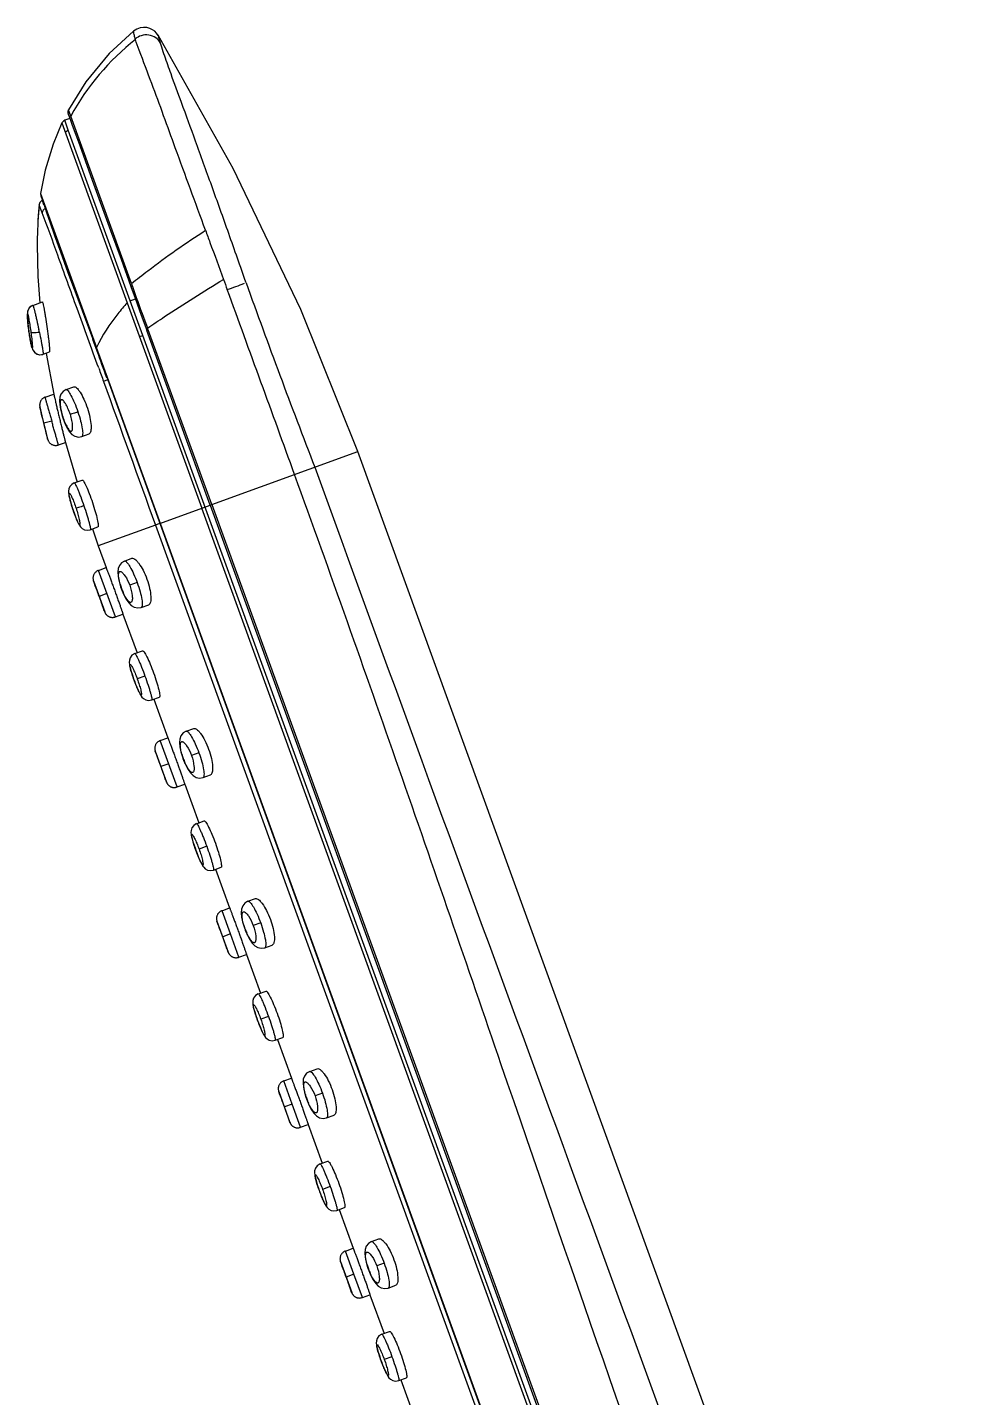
# Model space of a CAD drawing. Extents: x 0 to 1354, y -165 to 827.
# Drawn here: x 548.4 to 604.8, y 291.5 to 374.8 of the extents above; entities that cross this region are included whole.
import ezdxf

# ---------------------------------------------------------------- set-up
doc = ezdxf.new("R2010")
doc.units = 0
doc.header["$LTSCALE"] = 10
doc.header["$MEASUREMENT"] = 0
doc.layers.add('DEF_LAYER_ASSEM_MEMBER', color=7, linetype='CONTINUOUS')

msp = doc.modelspace()

# ---------------------------------------------------------------- linework, layer by layer
at = {"layer": 'DEF_LAYER_ASSEM_MEMBER', "color": 7, "linetype": 'Continuous'}
for p, q in [((554.996, 374.055), (555.003, 374.034)), ((556.381, 374.281), (556.379, 374.284)), ((560.946, 366.191), (556.379, 374.284)), ((551.019, 369.231), (550.704, 369.117)), ((550.918, 368.526), (550.704, 369.117)), ((550.976, 369.342), (551.073, 369.071)), ((554.687, 358.145), (550.918, 368.526)), ((549.152, 363.979), (549.134, 363.794)), ((549.152, 363.975), (549.151, 363.973)), ((549.344, 363.493), (549.153, 363.985)), ((549.24, 364.676), (552.637, 355.317)), ((549.253, 364.534), (549.436, 364.013)), ((549.445, 363.986), (549.351, 364.245)), ((549.436, 364.013), (549.495, 363.83)), ((549.495, 363.83), (549.618, 363.454)), ((549.046, 362.236), (549.039, 361.971)), ((549.055, 362.489), (549.045, 362.201)), ((549.035, 361.76), (549.033, 361.549)), ((549.033, 361.55), (549.07, 359.623)), ((549.04, 361.987), (549.035, 361.744)), ((554.127, 360.678), (554.732, 359.014)), ((549.07, 359.623), (549.193, 358.024)), ((554.732, 359.014), (554.989, 358.306)), ((548.773, 357.872), (549.348, 358.081)), ((554.989, 358.306), (555.358, 357.275)), ((548.775, 357.873), (548.775, 357.873)), ((555.358, 357.275), (555.689, 356.356)), ((548.473, 356.778), (548.492, 356.598)), ((548.489, 356.624), (548.511, 356.443)), ((548.508, 356.461), (548.529, 356.302)), ((552.029, 356.846), (552.668, 355.123)), ((548.534, 356.262), (548.537, 356.243)), ((552.678, 355.081), (552.415, 355.804)), ((559.548, 345.731), (555.688, 356.355)), ((549.395, 354.906), (549.771, 355.043)), ((549.579, 354.941), (550.04, 352.481)), ((552.668, 355.123), (553.316, 353.341)), ((582.448, 273.191), (553.3, 353.492)), ((553.316, 353.341), (582.413, 273.179)), ((549.511, 352.289), (550.038, 352.48)), ((550.787, 352.752), (551.268, 352.927)), ((549.194, 351.711), (549.318, 351.165)), ((549.194, 351.711), (549.194, 351.708)), ((549.195, 351.705), (549.194, 351.711)), ((549.194, 351.708), (549.2, 351.685)), ((549.198, 351.69), (549.195, 351.705)), ((549.213, 351.628), (549.198, 351.69)), ((549.2, 351.685), (549.211, 351.633)), ((549.233, 351.542), (549.213, 351.628)), ((549.248, 351.475), (549.233, 351.542)), ((549.277, 351.353), (549.248, 351.475)), ((549.302, 351.245), (549.277, 351.353)), ((549.336, 351.101), (549.302, 351.245)), ((549.367, 350.972), (549.336, 351.101)), ((549.406, 350.811), (549.367, 350.972)), ((549.427, 350.722), (549.406, 350.811)), ((551.742, 349.907), (551.741, 349.907)), ((551.742, 349.907), (552.184, 350.068)), ((550.324, 349.392), (550.75, 349.547)), ((550.748, 349.546), (551.453, 347.131)), ((589.138, 292.178), (568.518, 348.987)), ((551.285, 347.082), (551.771, 347.258)), ((551.285, 347.081), (551.285, 347.082)), ((584.966, 274.105), (559.034, 345.545)), ((559.547, 345.731), (585.478, 274.293)), ((559.548, 345.731), (559.642, 345.765)), ((552.256, 344.242), (552.255, 344.242)), ((552.256, 344.242), (552.716, 344.409)), ((552.393, 344.289), (552.742, 343.26)), ((556.476, 344.616), (556.221, 344.523)), ((552.742, 343.26), (553.223, 341.934)), ((554.335, 342.338), (554.79, 342.503)), ((552.759, 341.765), (553.224, 341.934)), ((552.454, 341.123), (553.137, 339.242)), ((554.104, 340.778), (554.141, 340.671)), ((554.141, 340.671), (554.177, 340.575)), ((553.782, 338.945), (554.247, 339.114)), ((554.247, 339.114), (555.1, 336.764)), ((555.359, 339.518), (555.813, 339.683)), ((554.793, 336.61), (554.793, 336.61)), ((554.967, 336.716), (554.967, 336.716)), ((554.968, 336.716), (555.436, 336.886)), ((554.921, 335.103), (554.937, 335.058)), ((555.991, 333.896), (556.459, 334.066)), ((555.991, 333.896), (555.991, 333.896)), ((556.124, 333.944), (556.977, 331.594)), ((556.512, 331.426), (556.977, 331.594)), ((558.089, 331.998), (558.543, 332.163)), ((556.207, 330.783), (556.89, 328.902)), ((557.856, 330.441), (557.894, 330.331)), ((557.894, 330.331), (557.93, 330.235)), ((559.112, 329.178), (559.567, 329.343)), ((557.535, 328.606), (558, 328.774)), ((558, 328.774), (558.853, 326.424)), ((558.721, 326.376), (559.189, 326.546)), ((558.546, 326.27), (558.546, 326.27)), ((558.721, 326.376), (558.721, 326.376)), ((558.674, 324.763), (558.69, 324.718)), ((558.69, 324.718), (558.77, 324.509)), ((558.69, 324.718), (558.691, 324.717)), ((558.769, 324.51), (558.845, 324.321)), ((558.845, 324.322), (558.915, 324.158)), ((558.915, 324.158), (558.978, 324.022)), ((558.978, 324.022), (559.035, 323.911)), ((559.034, 323.912), (559.09, 323.817)), ((559.089, 323.818), (559.154, 323.729)), ((559.153, 323.73), (559.247, 323.638)), ((559.247, 323.638), (559.385, 323.56)), ((559.383, 323.56), (559.558, 323.525)), ((559.556, 323.525), (559.744, 323.555)), ((559.744, 323.556), (560.212, 323.726)), ((559.744, 323.556), (559.744, 323.556)), ((559.877, 323.604), (560.73, 321.254)), ((561.842, 321.658), (562.296, 321.823)), ((560.265, 321.086), (560.73, 321.254)), ((559.96, 320.444), (560.643, 318.563)), ((561.609, 320.101), (561.647, 319.992)), ((561.647, 319.992), (561.683, 319.896)), ((562.865, 318.838), (563.32, 319.003)), ((561.289, 318.266), (561.754, 318.434)), ((561.753, 318.434), (562.606, 316.084)), ((562.3, 315.93), (562.299, 315.93)), ((562.474, 316.036), (562.942, 316.206)), ((562.474, 316.036), (562.474, 316.036)), ((562.427, 314.424), (562.444, 314.378)), ((562.444, 314.378), (562.523, 314.169)), ((562.444, 314.378), (562.444, 314.377)), ((562.522, 314.17), (562.598, 313.981)), ((562.598, 313.982), (562.668, 313.818)), ((562.668, 313.819), (562.731, 313.682)), ((562.731, 313.683), (562.788, 313.571)), ((562.788, 313.572), (562.843, 313.477)), ((562.843, 313.478), (562.907, 313.389)), ((562.906, 313.39), (563, 313.298)), ((563, 313.298), (563.138, 313.22)), ((563.137, 313.22), (563.311, 313.185)), ((563.309, 313.185), (563.498, 313.216)), ((563.497, 313.216), (563.497, 313.216)), ((563.498, 313.216), (563.966, 313.386)), ((563.63, 313.264), (564.483, 310.914)), ((565.595, 311.318), (566.049, 311.483)), ((564.018, 310.746), (564.483, 310.914)), ((563.713, 310.104), (564.396, 308.223)), ((565.362, 309.761), (565.401, 309.652)), ((565.401, 309.652), (565.436, 309.556)), ((565.042, 307.926), (565.507, 308.095)), ((565.507, 308.094), (566.36, 305.744)), ((566.619, 308.498), (567.073, 308.663)), ((566.053, 305.59), (566.052, 305.59)), ((566.227, 305.696), (566.695, 305.866)), ((566.227, 305.696), (566.227, 305.696)), ((566.18, 304.084), (566.197, 304.039)), ((566.197, 304.039), (566.276, 303.829)), ((566.197, 304.038), (566.197, 304.038)), ((566.276, 303.83), (566.352, 303.641)), ((566.351, 303.642), (566.421, 303.478)), ((566.421, 303.479), (566.484, 303.342)), ((566.484, 303.343), (566.541, 303.231)), ((566.541, 303.232), (566.596, 303.137)), ((566.596, 303.138), (566.66, 303.049)), ((566.659, 303.05), (566.754, 302.958)), ((566.753, 302.958), (566.891, 302.88)), ((566.89, 302.88), (567.064, 302.845)), ((567.063, 302.845), (567.251, 302.876)), ((567.251, 302.876), (567.719, 303.046)), ((567.251, 302.876), (567.251, 302.876)), ((567.383, 302.924), (568.236, 300.574)), ((569.348, 300.978), (569.803, 301.143)), ((567.467, 299.764), (568.149, 297.883)), ((567.771, 300.406), (568.236, 300.575)), ((569.116, 299.421), (569.154, 299.312)), ((569.154, 299.312), (569.19, 299.216)), ((570.372, 298.158), (570.826, 298.323)), ((568.795, 297.586), (569.26, 297.755)), ((569.26, 297.755), (570.113, 295.405)), ((569.98, 295.357), (570.448, 295.526)), ((569.98, 295.356), (569.98, 295.356)), ((569.933, 293.744), (569.95, 293.699)), ((569.95, 293.699), (570.029, 293.489)), ((569.95, 293.699), (569.95, 293.698)), ((570.029, 293.49), (570.105, 293.301)), ((570.104, 293.302), (570.175, 293.138)), ((570.174, 293.139), (570.238, 293.002)), ((570.237, 293.003), (570.294, 292.891)), ((570.294, 292.892), (570.349, 292.797)), ((570.349, 292.798), (570.413, 292.71)), ((570.413, 292.71), (570.507, 292.618)), ((570.506, 292.619), (570.644, 292.54)), ((570.643, 292.54), (570.817, 292.505)), ((570.816, 292.505), (571.004, 292.536)), ((571.004, 292.537), (571.472, 292.706)), ((571.004, 292.536), (571.004, 292.536)), ((571.136, 292.585), (571.989, 290.235))]:
    msp.add_line(p, q, dxfattribs=at)
at = {"layer": 'DEF_LAYER_ASSEM_MEMBER', "color": 9, "linetype": 'Continuous'}
for p, q in [((550.934, 369.757), (550.934, 369.758)), ((551.07, 369.374), (550.934, 369.757)), ((550.535, 368.961), (554.501, 358.028)), ((554.764, 359.194), (551.07, 369.374)), ((554.503, 358.028), (559.034, 345.545)), ((554.687, 358.145), (555.005, 358.261)), ((555.448, 356.047), (554.687, 358.145)), ((555.688, 356.355), (555.782, 356.389)), ((555.757, 356.461), (555.749, 356.485)), ((555.783, 356.39), (555.757, 356.461)), ((559.642, 345.765), (555.782, 356.389)), ((548.529, 356.302), (548.529, 356.302)), ((555.249, 355.975), (555.448, 356.047)), ((585.165, 274.178), (555.448, 356.047)), ((553.3, 353.492), (552.637, 355.317)), ((553.308, 353.338), (553.066, 353.251)), ((553.265, 353.48), (553.3, 353.492)), ((549.913, 350.839), (549.427, 350.722)), ((549.451, 350.625), (549.427, 350.722)), ((550.574, 351.101), (550.584, 351.105)), ((559.642, 345.765), (568.518, 348.987)), ((556.482, 344.618), (559.548, 345.731)), ((559.641, 345.765), (585.572, 274.325)), ((551.203, 345.471), (551.204, 345.472)), ((556.221, 344.523), (552.742, 343.26)), ((556.221, 344.523), (582.152, 273.084)), ((553.782, 338.945), (552.759, 341.765)), ((554.141, 340.671), (554.154, 340.676)), ((555.11, 341.023), (554.659, 340.86)), ((553.27, 340.355), (552.801, 340.185)), ((554.921, 335.103), (554.922, 335.104)), ((555.584, 335.344), (555.117, 335.175)), ((557.535, 328.606), (556.512, 331.426)), ((558.864, 330.683), (558.413, 330.52)), ((557.024, 330.016), (556.554, 329.845)), ((557.894, 330.331), (557.907, 330.336)), ((558.674, 324.763), (558.676, 324.764)), ((559.337, 325.004), (558.87, 324.835)), ((560.777, 319.676), (560.265, 321.086)), ((561.647, 319.992), (561.66, 319.996)), ((562.617, 320.343), (562.166, 320.18)), ((560.777, 319.676), (560.307, 319.505)), ((561.289, 318.266), (560.777, 319.676)), ((562.427, 314.424), (562.429, 314.424)), ((563.09, 314.664), (562.624, 314.495)), ((564.53, 309.336), (564.018, 310.746)), ((566.37, 310.004), (565.919, 309.84)), ((564.53, 309.336), (564.06, 309.165)), ((565.042, 307.926), (564.53, 309.336)), ((565.401, 309.652), (565.413, 309.656)), ((566.18, 304.084), (566.182, 304.084)), ((566.843, 304.324), (566.377, 304.155)), ((568.283, 298.996), (567.771, 300.406)), ((568.283, 298.996), (567.813, 298.825)), ((568.795, 297.586), (568.283, 298.996)), ((569.154, 299.312), (569.166, 299.316)), ((570.123, 299.664), (569.672, 299.5)), ((570.597, 293.984), (570.13, 293.815)), ((569.933, 293.744), (569.935, 293.744))]:
    msp.add_line(p, q, dxfattribs=at)
at = {"layer": 'DEF_LAYER_ASSEM_MEMBER', "color": 7, "linetype": 'Continuous'}
for points in [[(556.381, 374.281), (556.288, 374.41), (556.174, 374.525), (556.033, 374.625), (555.87, 374.702), (555.688, 374.751), (555.492, 374.763), (555.289, 374.736), (555.089, 374.664), (554.895, 374.54)], [(554.895, 374.54), (553.41, 373.172), (551.986, 371.45), (550.934, 369.757)], [(550.934, 369.758), (550.929, 369.75), (550.919, 369.726), (550.909, 369.7), (550.903, 369.672), (550.898, 369.643), (550.897, 369.613), (550.899, 369.584), (550.903, 369.562), (550.915, 369.515)], [(550.535, 368.961), (549.997, 367.66), (549.519, 366.08), (549.24, 364.676)], [(550.704, 369.117), (550.658, 369.095), (550.582, 369.034), (550.535, 368.961)], [(550.915, 369.515), (550.923, 369.494), (550.976, 369.342)], [(551.073, 369.071), (551.139, 368.892), (551.228, 368.656)], [(551.228, 368.656), (551.382, 368.24), (551.617, 367.589), (551.946, 366.676), (552.378, 365.482)], [(568.518, 348.987), (565.063, 357.612), (560.946, 366.191)], [(552.378, 365.482), (553.491, 362.43), (554.127, 360.678)], [(549.143, 363.892), (549.126, 363.704), (549.108, 363.473), (549.092, 363.23), (549.077, 362.967), (549.063, 362.696)], [(549.158, 364.02), (549.157, 364.012), (549.156, 364.005), (549.155, 363.998), (549.154, 363.991), (549.153, 363.986), (549.153, 363.98), (549.153, 363.978)], [(549.351, 364.245), (549.338, 364.24), (549.317, 364.23), (549.298, 364.219), (549.279, 364.207), (549.262, 364.193), (549.246, 364.18), (549.232, 364.165), (549.22, 364.152), (549.209, 364.138), (549.2, 364.124), (549.192, 364.111), (549.185, 364.097), (549.179, 364.084), (549.174, 364.072), (549.169, 364.06), (549.166, 364.049), (549.163, 364.039), (549.16, 364.029), (549.158, 364.02)], [(549.24, 364.676), (549.237, 364.644), (549.253, 364.533)], [(549.134, 363.794), (549.115, 363.568), (549.097, 363.314), (549.081, 363.046), (549.066, 362.763), (549.053, 362.439)], [(549.618, 363.454), (549.811, 362.89), (550.083, 362.12), (550.446, 361.116), (550.903, 359.875), (551.436, 358.439), (552.029, 356.846)], [(548.775, 357.874), (548.643, 357.802), (548.536, 357.692), (548.472, 357.57), (548.446, 357.466), (548.438, 357.391), (548.437, 357.324), (548.438, 357.248), (548.443, 357.156), (548.45, 357.047), (548.46, 356.92), (548.476, 356.746)], [(548.751, 357.861), (548.66, 357.814), (548.553, 357.713), (548.484, 357.598), (548.451, 357.493), (548.44, 357.416), (548.437, 357.353), (548.437, 357.286), (548.44, 357.209), (548.445, 357.116), (548.453, 357.007), (548.463, 356.883)], [(548.529, 356.302), (548.534, 356.262), (548.568, 356.025)], [(548.563, 356.058), (548.593, 355.871), (548.621, 355.705), (548.648, 355.563), (548.674, 355.446), (548.697, 355.349), (548.721, 355.27), (548.749, 355.195), (548.798, 355.104), (548.89, 355), (549.027, 354.914), (549.195, 354.875), (549.374, 354.898), (549.394, 354.905)], [(548.568, 356.025), (548.6, 355.828), (548.63, 355.657), (548.659, 355.514), (548.685, 355.398), (548.71, 355.305), (548.737, 355.224), (548.779, 355.136), (548.862, 355.026), (548.998, 354.926), (549.174, 354.876)], [(549.174, 354.876), (549.366, 354.894), (549.395, 354.904)], [(549.511, 352.29), (549.498, 352.285), (549.464, 352.27), (549.431, 352.252), (549.4, 352.233), (549.371, 352.212), (549.344, 352.189), (549.319, 352.164), (549.296, 352.138), (549.275, 352.111), (549.257, 352.083), (549.24, 352.055), (549.226, 352.026), (549.214, 351.997), (549.204, 351.967), (549.196, 351.938), (549.19, 351.909), (549.185, 351.881), (549.183, 351.853), (549.182, 351.826), (549.182, 351.8), (549.184, 351.776), (549.186, 351.753), (549.189, 351.733), (549.192, 351.716), (549.194, 351.711)], [(550.787, 352.752), (550.609, 352.647), (550.479, 352.48), (550.411, 352.288), (550.391, 352.081), (550.406, 351.841), (550.453, 351.557), (550.531, 351.243), (550.574, 351.101)], [(549.318, 351.165), (549.512, 350.356), (549.668, 349.737)], [(550.574, 351.101), (550.618, 350.969), (550.736, 350.661), (550.865, 350.398), (550.997, 350.192), (551.141, 350.034), (551.319, 349.92), (551.533, 349.872), (551.741, 349.906)], [(549.668, 349.737), (549.672, 349.722), (549.68, 349.698), (549.69, 349.672), (549.703, 349.643), (549.718, 349.614), (549.737, 349.584), (549.758, 349.555), (549.782, 349.526), (549.809, 349.499), (549.838, 349.473), (549.871, 349.449), (549.906, 349.427), (549.943, 349.408), (549.983, 349.392), (550.025, 349.379), (550.068, 349.369), (550.113, 349.364), (550.159, 349.362), (550.205, 349.365), (550.252, 349.372), (550.298, 349.384), (550.323, 349.392)], [(551.284, 347.082), (551.135, 346.997), (551.02, 346.864), (550.96, 346.72), (550.942, 346.591), (550.945, 346.483), (550.959, 346.376), (550.982, 346.253), (551.016, 346.107), (551.061, 345.934), (551.118, 345.738)], [(551.118, 345.738), (551.185, 345.526), (551.219, 345.423)], [(551.219, 345.423), (551.293, 345.21), (551.364, 345.019), (551.431, 344.853), (551.491, 344.715), (551.546, 344.603), (551.6, 344.507), (551.665, 344.415), (551.765, 344.319), (551.908, 344.241), (552.085, 344.211), (552.255, 344.242)], [(554.335, 342.337), (554.16, 342.235), (554.027, 342.073), (553.953, 341.879), (553.929, 341.669), (553.946, 341.419), (554.007, 341.108), (554.104, 340.778)], [(552.758, 341.766), (552.723, 341.752), (552.686, 341.735), (552.652, 341.714), (552.62, 341.691), (552.589, 341.666), (552.562, 341.639), (552.537, 341.611), (552.514, 341.581), (552.494, 341.55), (552.476, 341.518), (552.462, 341.486), (552.449, 341.453), (552.44, 341.42), (552.432, 341.387), (552.427, 341.355), (552.424, 341.323), (552.424, 341.292), (552.425, 341.262), (552.427, 341.233), (552.432, 341.206), (552.437, 341.18), (552.443, 341.157), (552.449, 341.137), (552.454, 341.123)], [(554.177, 340.575), (554.305, 340.278), (554.448, 340.01), (554.597, 339.796), (554.752, 339.639), (554.933, 339.53), (555.144, 339.484), (555.359, 339.518)], [(553.136, 339.242), (553.141, 339.229), (553.149, 339.212), (553.157, 339.194), (553.167, 339.175), (553.178, 339.156), (553.19, 339.136), (553.203, 339.117), (553.218, 339.098), (553.234, 339.079), (553.252, 339.06), (553.271, 339.042), (553.291, 339.025), (553.313, 339.008), (553.336, 338.992), (553.361, 338.977), (553.387, 338.963), (553.414, 338.951), (553.443, 338.94), (553.473, 338.931), (553.505, 338.923), (553.537, 338.917), (553.571, 338.914), (553.606, 338.913), (553.642, 338.914), (553.678, 338.918), (553.715, 338.925), (553.752, 338.934), (553.783, 338.945)], [(554.967, 336.717), (554.792, 336.609), (554.682, 336.46), (554.633, 336.304), (554.626, 336.171), (554.638, 336.058), (554.662, 335.936), (554.698, 335.79), (554.749, 335.614), (554.815, 335.408), (554.893, 335.181), (554.921, 335.103)], [(554.937, 335.058), (555.016, 334.85), (555.092, 334.662), (555.161, 334.498), (555.224, 334.362), (555.281, 334.251), (555.336, 334.158), (555.4, 334.07), (555.493, 333.978), (555.63, 333.9), (555.803, 333.865), (555.991, 333.895)], [(556.512, 331.426), (556.476, 331.412), (556.44, 331.395), (556.405, 331.374), (556.373, 331.351), (556.343, 331.326), (556.315, 331.3), (556.29, 331.271), (556.267, 331.241), (556.247, 331.21), (556.23, 331.178), (556.215, 331.146), (556.203, 331.113), (556.193, 331.08), (556.186, 331.047), (556.18, 331.015), (556.178, 330.983), (556.177, 330.952), (556.178, 330.922), (556.181, 330.893), (556.185, 330.866), (556.19, 330.84), (556.196, 330.817), (556.202, 330.797), (556.207, 330.784)], [(558.088, 331.998), (557.903, 331.887), (557.771, 331.718), (557.702, 331.521), (557.682, 331.302), (557.704, 331.044), (557.765, 330.749), (557.856, 330.441)], [(557.93, 330.235), (558.058, 329.938), (558.201, 329.67), (558.35, 329.457), (558.505, 329.299), (558.686, 329.19), (558.897, 329.144), (559.112, 329.178)], [(556.89, 328.902), (556.895, 328.889), (556.902, 328.872), (556.91, 328.854), (556.92, 328.835), (556.931, 328.816), (556.943, 328.796), (556.957, 328.777), (556.971, 328.758), (556.988, 328.739), (557.005, 328.72), (557.024, 328.702), (557.044, 328.685), (557.066, 328.668), (557.089, 328.652), (557.114, 328.637), (557.14, 328.624), (557.168, 328.611), (557.196, 328.6), (557.226, 328.591), (557.258, 328.583), (557.291, 328.578), (557.324, 328.574), (557.359, 328.573), (557.395, 328.574), (557.431, 328.578), (557.468, 328.585), (557.505, 328.594), (557.536, 328.605)], [(558.72, 326.377), (558.546, 326.27), (558.435, 326.12), (558.386, 325.964), (558.379, 325.832), (558.391, 325.718), (558.415, 325.596), (558.451, 325.45), (558.502, 325.274), (558.568, 325.068), (558.646, 324.841), (558.674, 324.763)], [(561.842, 321.658), (561.656, 321.547), (561.524, 321.378), (561.455, 321.181), (561.436, 320.962), (561.457, 320.704), (561.518, 320.409), (561.609, 320.101)], [(560.265, 321.086), (560.229, 321.073), (560.193, 321.055), (560.158, 321.034), (560.126, 321.011), (560.096, 320.986), (560.068, 320.96), (560.043, 320.931), (560.02, 320.901), (560, 320.87), (559.983, 320.838), (559.968, 320.806), (559.956, 320.773), (559.946, 320.74), (559.939, 320.707), (559.934, 320.675), (559.931, 320.643), (559.93, 320.612), (559.931, 320.582), (559.934, 320.553), (559.938, 320.526), (559.943, 320.5), (559.949, 320.477), (559.955, 320.457), (559.96, 320.444)], [(561.683, 319.896), (561.811, 319.598), (561.955, 319.33), (562.103, 319.117), (562.259, 318.959), (562.439, 318.85), (562.65, 318.804), (562.865, 318.838)], [(560.643, 318.563), (560.648, 318.549), (560.655, 318.532), (560.664, 318.514), (560.673, 318.495), (560.684, 318.476), (560.696, 318.457), (560.71, 318.437), (560.725, 318.418), (560.741, 318.399), (560.758, 318.38), (560.777, 318.362), (560.798, 318.345), (560.819, 318.328), (560.843, 318.312), (560.867, 318.297), (560.893, 318.284), (560.921, 318.271), (560.95, 318.26), (560.98, 318.251), (561.011, 318.243), (561.044, 318.238), (561.078, 318.234), (561.112, 318.233), (561.148, 318.234), (561.185, 318.238), (561.221, 318.245), (561.258, 318.254), (561.289, 318.265)], [(562.473, 316.037), (562.299, 315.93), (562.188, 315.78), (562.139, 315.624), (562.133, 315.492), (562.145, 315.378), (562.168, 315.256), (562.205, 315.11), (562.256, 314.934), (562.321, 314.728), (562.399, 314.501), (562.427, 314.424)], [(564.018, 310.747), (563.983, 310.733), (563.946, 310.715), (563.911, 310.694), (563.879, 310.672), (563.849, 310.647), (563.821, 310.62), (563.796, 310.591), (563.774, 310.561), (563.753, 310.53), (563.736, 310.498), (563.721, 310.466), (563.709, 310.433), (563.699, 310.4), (563.692, 310.367), (563.687, 310.335), (563.684, 310.303), (563.683, 310.272), (563.684, 310.242), (563.687, 310.213), (563.691, 310.186), (563.696, 310.16), (563.702, 310.137), (563.709, 310.117), (563.713, 310.104)], [(565.595, 311.318), (565.409, 311.207), (565.278, 311.038), (565.208, 310.841), (565.189, 310.622), (565.211, 310.365), (565.272, 310.069), (565.362, 309.761)], [(565.436, 309.556), (565.565, 309.258), (565.708, 308.99), (565.856, 308.777), (566.012, 308.619), (566.192, 308.51), (566.404, 308.464), (566.618, 308.498)], [(564.396, 308.223), (564.401, 308.21), (564.408, 308.192), (564.417, 308.174), (564.426, 308.155), (564.437, 308.136), (564.45, 308.117), (564.463, 308.097), (564.478, 308.078), (564.494, 308.059), (564.512, 308.041), (564.53, 308.022), (564.551, 308.005), (564.573, 307.988), (564.596, 307.972), (564.621, 307.957), (564.647, 307.944), (564.674, 307.931), (564.703, 307.92), (564.733, 307.911), (564.764, 307.903), (564.797, 307.898), (564.831, 307.894), (564.866, 307.893), (564.901, 307.894), (564.938, 307.898), (564.975, 307.905), (565.012, 307.915), (565.042, 307.925)], [(566.227, 305.697), (566.052, 305.59), (565.941, 305.44), (565.892, 305.284), (565.886, 305.152), (565.898, 305.038), (565.921, 304.916), (565.958, 304.77), (566.009, 304.594), (566.074, 304.388), (566.152, 304.161), (566.18, 304.084)], [(569.348, 300.978), (569.163, 300.867), (569.031, 300.698), (568.961, 300.501), (568.942, 300.282), (568.964, 300.025), (569.025, 299.729), (569.116, 299.421)], [(567.771, 300.407), (567.736, 300.393), (567.699, 300.375), (567.665, 300.354), (567.632, 300.332), (567.602, 300.307), (567.575, 300.28), (567.549, 300.251), (567.527, 300.221), (567.507, 300.19), (567.489, 300.158), (567.474, 300.126), (567.462, 300.093), (567.452, 300.06), (567.445, 300.027), (567.44, 299.995), (567.437, 299.963), (567.436, 299.932), (567.437, 299.902), (567.44, 299.873), (567.444, 299.846), (567.45, 299.821), (567.456, 299.797), (567.462, 299.777), (567.466, 299.764)], [(569.19, 299.216), (569.318, 298.918), (569.461, 298.65), (569.609, 298.437), (569.765, 298.279), (569.946, 298.171), (570.157, 298.124), (570.371, 298.158)], [(568.149, 297.883), (568.154, 297.87), (568.162, 297.852), (568.17, 297.834), (568.18, 297.815), (568.191, 297.796), (568.203, 297.777), (568.216, 297.757), (568.231, 297.738), (568.247, 297.719), (568.265, 297.701), (568.284, 297.683), (568.304, 297.665), (568.326, 297.648), (568.349, 297.632), (568.374, 297.618), (568.4, 297.604), (568.427, 297.592), (568.456, 297.581), (568.486, 297.571), (568.517, 297.564), (568.55, 297.558), (568.584, 297.554), (568.619, 297.553), (568.655, 297.554), (568.691, 297.558), (568.728, 297.565), (568.765, 297.575), (568.795, 297.585)], [(569.98, 295.357), (569.805, 295.25), (569.694, 295.1), (569.646, 294.944), (569.639, 294.812), (569.651, 294.698), (569.675, 294.576), (569.711, 294.431), (569.762, 294.254), (569.828, 294.049), (569.906, 293.821), (569.933, 293.744)], [(604.792, 245.798), (600.486, 260.319), (595.089, 275.782), (589.138, 292.178)]]:
    msp.add_lwpolyline(points, dxfattribs=at)
at = {"layer": 'DEF_LAYER_ASSEM_MEMBER', "color": 9, "linetype": 'Continuous'}
for centre, radius, start, end in [((564.534, 362.002), 15.35, 128.38459, 151.29313), ((554.509, 359.022), 0.308, 24.77921, 34.03604), ((394.167, 814.751), 485.344, 290.05269, 290.18425), ((-4627.551, -1536.554), 5523.515, 19.944731, 20.068778), ((489.483, 343.77), 60.969, 11.78967, 11.96099), ((3253.187, 1324.503), 2869.492, 199.784, 199.9693), ((543.847, 348.808), 8.086, 18.64305, 18.81251)]:
    msp.add_arc(centre, radius, start, end, dxfattribs=at)
at = {"layer": 'DEF_LAYER_ASSEM_MEMBER', "color": 7, "linetype": 'Continuous'}
for centre, radius, start, end in [((549.301, 363.961), 0.15, 172.69164, 174.30469), ((1012.352, 520.82), 478.715, 199.72528, 201.15711), ((557.529, 341.908), 3.593, 195.69929, 200.0513), ((557.538, 341.899), 3.598, 199.86394, 204.29119), ((561.282, 331.568), 3.593, 195.69929, 200.0513), ((561.291, 331.559), 3.598, 199.86394, 204.29119), ((565.035, 321.228), 3.593, 195.69929, 200.0513), ((565.044, 321.219), 3.598, 199.86394, 204.29119), ((568.789, 310.888), 3.593, 195.69929, 200.0513), ((568.797, 310.879), 3.598, 199.86394, 204.29119), ((572.542, 300.548), 3.593, 195.69929, 200.0513), ((572.551, 300.539), 3.598, 199.86394, 204.29119)]:
    msp.add_arc(centre, radius, start, end, dxfattribs=at)
for points, start_tangent, end_tangent in [([(554.995, 374.054), (554.939, 374.262), (554.905, 374.411), (554.896, 374.465), (554.893, 374.504), (554.893, 374.53), (554.895, 374.54)], (-0.269828, 0.962908), (0.761566, 0.648087)), ([(559.262, 362.435), (557.428, 367.451), (555.997, 371.345), (555.236, 373.374), (555.002, 374.034)], (-0.341645, 0.939829), (-0.305901, 0.952063)), ([(556.434, 374.187), (556.424, 374.207), (556.381, 374.281)], (-0.4492, 0.893431), (-0.510262, 0.860019)), ([(556.528, 373.814), (556.473, 373.985), (556.448, 374.061), (556.436, 374.096), (556.423, 374.13), (556.413, 374.16), (556.408, 374.181), (556.411, 374.187), (556.42, 374.182), (556.43, 374.173), (556.439, 374.166), (556.442, 374.169), (556.439, 374.175), (556.434, 374.187)], (-0.299617, 0.954059), (-0.4492, 0.893431)), ([(561.728, 359.248), (560.677, 362.233), (559.637, 365.144), (558.659, 367.857), (557.804, 370.195), (557.166, 371.942), (556.785, 373.02), (556.608, 373.558), (556.528, 373.814)], (-0.331295, 0.943527), (-0.313106, 0.949718)), ([(549.153, 363.985), (549.153, 363.984), (549.152, 363.98)], (-0.661452, 0.749987), (-0.128502, -0.991709)), ([(552.769, 354.074), (551.454, 357.691), (550.284, 360.929), (549.344, 363.493)], (-0.345954, 0.938252), (-0.357737, 0.933822)), ([(555.749, 356.485), (555.516, 357.125), (554.815, 359.053)], (-0.341579, 0.939853), (-0.340947, 0.940083)), ([(549.348, 358.081), (549.355, 358.076), (549.364, 358.056), (549.387, 357.972), (549.416, 357.833), (549.451, 357.645), (549.489, 357.417), (549.531, 357.157), (549.619, 356.583)], (0.939932, 0.341362), (0.145533, -0.989353)), ([(549.619, 356.583), (549.7, 356.006), (549.733, 355.743), (549.759, 355.51), (549.776, 355.317), (549.784, 355.171), (549.782, 355.078), (549.777, 355.053), (549.769, 355.042)], (0.145533, -0.989353), (-0.946441, -0.322877)), ([(553.259, 353.477), (552.677, 355.08)], (-0.343547, 0.939135), (-0.343219, 0.939255)), ([(552.774, 354.059), (553.066, 353.251)], (0.339827, -0.940488), (0.340858, -0.940115)), ([(550.04, 352.481), (550.042, 352.474), (550.047, 352.452), (550.055, 352.417), (550.066, 352.368), (550.08, 352.306), (550.097, 352.231), (550.139, 352.048), (550.191, 351.825), (550.251, 351.571), (550.317, 351.296), (550.386, 351.011)], (0.742888, 0.669416), (0.235734, -0.971818)), ([(551.268, 352.926), (551.424, 352.865), (551.524, 352.756), (551.635, 352.6), (551.869, 352.166), (552.082, 351.626)], (0.938799, 0.344464), (0.315642, -0.948878)), ([(552.082, 351.626), (552.235, 351.062), (552.303, 350.57), (552.304, 350.375), (552.283, 350.222), (552.184, 350.067)], (0.315642, -0.948878), (-0.939805, -0.341711)), ([(550.386, 351.011), (550.455, 350.726), (550.523, 350.451), (550.585, 350.198), (550.64, 349.976), (550.686, 349.794), (550.705, 349.72), (550.72, 349.658), (550.732, 349.61), (550.741, 349.575), (550.746, 349.553), (550.748, 349.546)], (0.235734, -0.971818), (-0.904402, -0.426681)), ([(550.584, 351.105), (550.717, 350.745), (550.79, 350.59), (550.862, 350.457), (550.932, 350.351), (550.999, 350.274), (551.059, 350.23), (551.109, 350.226), (551.172, 350.333), (551.183, 350.436), (551.183, 350.563), (551.143, 350.88), (551.047, 351.249)], (0.300794, -0.953689), (-0.307937, 0.951407)), ([(551.771, 347.258), (551.808, 347.241), (551.861, 347.17), (551.931, 347.049), (552.013, 346.88), (552.201, 346.43), (552.395, 345.889)], (0.936385, 0.350974), (0.316195, -0.948694)), ([(551.401, 345.539), (551.511, 345.175), (551.588, 344.867), (551.612, 344.743), (551.625, 344.646), (551.614, 344.552), (551.552, 344.618), (551.506, 344.703), (551.453, 344.816), (551.394, 344.954), (551.331, 345.113), (551.204, 345.472)], (0.314398, -0.949291), (-0.314809, 0.949155)), ([(552.395, 345.889), (552.565, 345.338), (552.684, 344.863), (552.718, 344.678), (552.736, 344.538), (552.734, 344.447), (552.715, 344.409)], (0.316195, -0.948694), (-0.941615, -0.336691)), ([(554.789, 342.502), (554.97, 342.45), (555.085, 342.348), (555.209, 342.197), (555.467, 341.774), (555.7, 341.237)], (0.939805, 0.341711), (0.3412, -0.939991)), ([(553.223, 341.934), (553.226, 341.927), (553.234, 341.907), (553.246, 341.874), (553.264, 341.827), (553.286, 341.769), (553.313, 341.698), (553.379, 341.523), (553.459, 341.31), (553.55, 341.067), (553.647, 340.803), (553.747, 340.528)], (0.92037, 0.391049), (0.3412, -0.939991)), ([(554.07, 340.936), (554, 341.248), (553.983, 341.382), (553.979, 341.497), (553.987, 341.59), (554.008, 341.659), (554.042, 341.698), (554.089, 341.705), (554.148, 341.68), (554.214, 341.627), (554.287, 341.548), (554.363, 341.447), (554.659, 340.86)], (-0.270067, 0.962842), (0.34175, -0.939791)), ([(554.659, 340.86), (554.809, 340.218), (554.811, 339.985), (554.794, 339.902), (554.765, 339.846), (554.724, 339.82), (554.673, 339.828), (554.614, 339.865), (554.548, 339.931), (554.478, 340.022), (554.405, 340.135), (554.258, 340.418)], (0.340413, -0.940276), (-0.411956, 0.911204)), ([(555.7, 341.237), (555.866, 340.677), (555.939, 340.186), (555.94, 339.991), (555.918, 339.839), (555.813, 339.683)], (0.3412, -0.939991), (-0.940186, -0.340661)), ([(553.747, 340.528), (553.847, 340.253), (553.941, 339.988), (554.028, 339.744), (554.103, 339.529), (554.164, 339.353), (554.189, 339.282), (554.21, 339.222), (554.226, 339.175), (554.238, 339.141), (554.245, 339.121), (554.247, 339.114)], (0.3412, -0.939991), (-0.970729, -0.240179)), ([(555.435, 336.886), (555.474, 336.869), (555.531, 336.8), (555.606, 336.68), (555.695, 336.514), (555.898, 336.07), (556.108, 335.534)], (0.940851, 0.338819), (0.3412, -0.939991)), ([(554.922, 335.104), (554.799, 335.464), (554.71, 335.77), (554.681, 335.891), (554.663, 335.986), (554.67, 336.077), (554.737, 336.011), (554.787, 335.928), (554.845, 335.818), (554.978, 335.528), (555.117, 335.175)], (-0.340985, 0.940069), (0.341815, -0.939767)), ([(555.117, 335.175), (555.237, 334.814), (555.322, 334.506), (555.348, 334.383), (555.363, 334.287), (555.353, 334.196), (555.29, 334.26), (555.242, 334.343), (555.187, 334.456), (555.059, 334.749), (554.922, 335.104)], (0.340475, -0.940254), (-0.341518, 0.939875)), ([(556.108, 335.534), (556.291, 334.988), (556.419, 334.518), (556.458, 334.333), (556.477, 334.194), (556.478, 334.103), (556.459, 334.066)], (0.3412, -0.939991), (-0.939324, -0.34303)), ([(556.977, 331.594), (556.979, 331.587), (556.987, 331.567), (557, 331.534), (557.017, 331.487), (557.04, 331.429), (557.067, 331.358), (557.133, 331.183), (557.212, 330.971), (557.303, 330.728), (557.4, 330.463), (557.5, 330.189)], (0.92037, 0.391049), (0.3412, -0.939991)), ([(558.542, 332.163), (558.724, 332.11), (558.838, 332.008), (558.962, 331.858), (559.221, 331.434), (559.453, 330.898)], (0.939805, 0.341711), (0.3412, -0.939991)), ([(557.823, 330.596), (557.753, 330.909), (557.737, 331.042), (557.732, 331.157), (557.74, 331.25), (557.761, 331.319), (557.795, 331.358), (557.842, 331.365), (557.901, 331.34), (557.968, 331.287), (558.04, 331.209), (558.116, 331.108), (558.413, 330.52)], (-0.270067, 0.962842), (0.34175, -0.939791)), ([(559.453, 330.898), (559.619, 330.337), (559.693, 329.846), (559.693, 329.651), (559.672, 329.499), (559.566, 329.343)], (0.3412, -0.939991), (-0.940186, -0.340661)), ([(557.5, 330.189), (557.6, 329.913), (557.695, 329.648), (557.781, 329.404), (557.856, 329.189), (557.918, 329.013), (557.942, 328.942), (557.963, 328.882), (557.979, 328.835), (557.991, 328.801), (557.998, 328.781), (558, 328.774)], (0.3412, -0.939991), (-0.970729, -0.240179)), ([(558.413, 330.52), (558.563, 329.879), (558.564, 329.645), (558.547, 329.562), (558.518, 329.506), (558.477, 329.48), (558.426, 329.488), (558.367, 329.525), (558.301, 329.591), (558.231, 329.682), (558.158, 329.795), (558.011, 330.079)], (0.340413, -0.940276), (-0.411956, 0.911204)), ([(559.188, 326.546), (559.227, 326.529), (559.285, 326.46), (559.359, 326.34), (559.448, 326.174), (559.651, 325.73), (559.861, 325.194)], (0.940851, 0.338819), (0.3412, -0.939991)), ([(558.676, 324.764), (558.553, 325.124), (558.463, 325.43), (558.434, 325.551), (558.417, 325.646), (558.424, 325.737), (558.49, 325.671), (558.54, 325.588), (558.599, 325.478), (558.731, 325.188), (558.87, 324.835)], (-0.340985, 0.940069), (0.341815, -0.939767)), ([(558.87, 324.835), (558.99, 324.474), (559.075, 324.166), (559.101, 324.043), (559.116, 323.947), (559.106, 323.856), (559.043, 323.92), (558.996, 324.004), (558.94, 324.116), (558.812, 324.409), (558.676, 324.764)], (0.340475, -0.940254), (-0.341518, 0.939875)), ([(559.861, 325.194), (560.044, 324.649), (560.173, 324.178), (560.211, 323.994), (560.231, 323.854), (560.231, 323.763), (560.212, 323.726)], (0.3412, -0.939991), (-0.939324, -0.34303)), ([(562.296, 321.823), (562.477, 321.77), (562.591, 321.668), (562.716, 321.518), (562.974, 321.094), (563.207, 320.558)], (0.939805, 0.341711), (0.3412, -0.939991)), ([(560.73, 321.254), (560.732, 321.248), (560.74, 321.227), (560.753, 321.194), (560.77, 321.148), (560.793, 321.089), (560.82, 321.018), (560.886, 320.843), (560.966, 320.631), (561.056, 320.388), (561.153, 320.123), (561.254, 319.849)], (0.92037, 0.391049), (0.3412, -0.939991)), ([(561.576, 320.256), (561.506, 320.569), (561.49, 320.702), (561.485, 320.817), (561.493, 320.91), (561.514, 320.979), (561.548, 321.018), (561.596, 321.025), (561.654, 321), (561.721, 320.947), (561.793, 320.869), (561.869, 320.768), (562.166, 320.18)], (-0.270067, 0.962842), (0.34175, -0.939791)), ([(561.254, 319.849), (561.353, 319.574), (561.448, 319.308), (561.534, 319.064), (561.609, 318.85), (561.671, 318.673), (561.696, 318.602), (561.716, 318.542), (561.732, 318.495), (561.744, 318.462), (561.751, 318.441), (561.753, 318.434)], (0.3412, -0.939991), (-0.970729, -0.240179)), ([(562.166, 320.18), (562.316, 319.539), (562.317, 319.305), (562.3, 319.222), (562.271, 319.166), (562.231, 319.14), (562.18, 319.148), (562.12, 319.186), (562.054, 319.251), (561.984, 319.342), (561.911, 319.455), (561.765, 319.739)], (0.340413, -0.940276), (-0.411956, 0.911204)), ([(563.207, 320.558), (563.372, 319.997), (563.446, 319.506), (563.447, 319.311), (563.425, 319.159), (563.319, 319.003)], (0.3412, -0.939991), (-0.940186, -0.340661)), ([(562.942, 316.206), (562.98, 316.189), (563.038, 316.12), (563.113, 316), (563.201, 315.834), (563.405, 315.391), (563.615, 314.855)], (0.940851, 0.338819), (0.3412, -0.939991)), ([(562.429, 314.424), (562.306, 314.784), (562.216, 315.09), (562.187, 315.211), (562.17, 315.306), (562.177, 315.397), (562.243, 315.331), (562.294, 315.248), (562.352, 315.138), (562.484, 314.848), (562.624, 314.495)], (-0.340985, 0.940069), (0.341815, -0.939767)), ([(563.615, 314.855), (563.797, 314.309), (563.926, 313.838), (563.964, 313.654), (563.984, 313.514), (563.984, 313.423), (563.965, 313.386)], (0.3412, -0.939991), (-0.939324, -0.34303)), ([(562.624, 314.495), (562.744, 314.134), (562.828, 313.826), (562.854, 313.703), (562.869, 313.608), (562.859, 313.516), (562.796, 313.58), (562.749, 313.664), (562.693, 313.776), (562.566, 314.069), (562.429, 314.424)], (0.340475, -0.940254), (-0.341518, 0.939875)), ([(566.049, 311.483), (566.23, 311.431), (566.344, 311.328), (566.469, 311.178), (566.727, 310.754), (566.96, 310.218)], (0.939805, 0.341711), (0.3412, -0.939991)), ([(564.483, 310.914), (564.486, 310.908), (564.493, 310.887), (564.506, 310.854), (564.524, 310.808), (564.546, 310.749), (564.573, 310.678), (564.639, 310.504), (564.719, 310.291), (564.809, 310.048), (564.907, 309.784), (565.007, 309.509)], (0.92037, 0.391049), (0.3412, -0.939991)), ([(565.33, 309.916), (565.26, 310.229), (565.243, 310.363), (565.238, 310.477), (565.246, 310.571), (565.267, 310.639), (565.301, 310.678), (565.349, 310.685), (565.407, 310.66), (565.474, 310.607), (565.546, 310.529), (565.622, 310.428), (565.919, 309.84)], (-0.270067, 0.962842), (0.34175, -0.939791)), ([(565.919, 309.84), (566.069, 309.199), (566.071, 308.965), (566.053, 308.882), (566.024, 308.826), (565.984, 308.801), (565.933, 308.808), (565.873, 308.846), (565.808, 308.911), (565.738, 309.002), (565.665, 309.115), (565.518, 309.399)], (0.340413, -0.940276), (-0.411956, 0.911204)), ([(566.96, 310.218), (567.125, 309.657), (567.199, 309.166), (567.2, 308.971), (567.178, 308.819), (567.072, 308.663)], (0.3412, -0.939991), (-0.940186, -0.340661)), ([(565.007, 309.509), (565.106, 309.234), (565.201, 308.969), (565.287, 308.724), (565.363, 308.51), (565.424, 308.333), (565.449, 308.262), (565.469, 308.202), (565.486, 308.156), (565.497, 308.122), (565.504, 308.101), (565.507, 308.094)], (0.3412, -0.939991), (-0.970729, -0.240179)), ([(566.695, 305.866), (566.733, 305.849), (566.791, 305.78), (566.866, 305.66), (566.954, 305.494), (567.158, 305.051), (567.368, 304.515)], (0.940851, 0.338819), (0.3412, -0.939991)), ([(566.182, 304.084), (566.059, 304.444), (565.969, 304.75), (565.94, 304.871), (565.923, 304.966), (565.93, 305.057), (565.996, 304.991), (566.047, 304.908), (566.105, 304.798), (566.238, 304.508), (566.377, 304.155)], (-0.340985, 0.940069), (0.341815, -0.939767)), ([(566.377, 304.155), (566.497, 303.794), (566.581, 303.486), (566.608, 303.364), (566.622, 303.268), (566.613, 303.176), (566.549, 303.24), (566.502, 303.324), (566.447, 303.436), (566.319, 303.729), (566.182, 304.084)], (0.340475, -0.940254), (-0.341518, 0.939875)), ([(567.368, 304.515), (567.551, 303.969), (567.679, 303.498), (567.717, 303.314), (567.737, 303.174), (567.737, 303.084), (567.718, 303.046)], (0.3412, -0.939991), (-0.939324, -0.34303)), ([(569.802, 301.143), (569.983, 301.091), (570.098, 300.988), (570.222, 300.838), (570.48, 300.414), (570.713, 299.878)], (0.939805, 0.341711), (0.3412, -0.939991)), ([(568.236, 300.574), (568.239, 300.568), (568.246, 300.548), (568.259, 300.514), (568.277, 300.468), (568.299, 300.409), (568.326, 300.338), (568.392, 300.164), (568.472, 299.951), (568.562, 299.708), (568.66, 299.444), (568.76, 299.169)], (0.92037, 0.391049), (0.3412, -0.939991)), ([(569.083, 299.576), (569.013, 299.889), (568.996, 300.023), (568.992, 300.138), (569, 300.231), (569.02, 300.299), (569.055, 300.339), (569.102, 300.345), (569.161, 300.32), (569.227, 300.267), (569.3, 300.189), (569.376, 300.088), (569.672, 299.5)], (-0.270067, 0.962842), (0.34175, -0.939791)), ([(570.713, 299.878), (570.878, 299.317), (570.952, 298.826), (570.953, 298.631), (570.931, 298.479), (570.826, 298.323)], (0.3412, -0.939991), (-0.940186, -0.340661)), ([(568.76, 299.169), (568.859, 298.894), (568.954, 298.629), (569.041, 298.384), (569.116, 298.17), (569.177, 297.994), (569.202, 297.922), (569.223, 297.863), (569.239, 297.816), (569.25, 297.782), (569.257, 297.761), (569.26, 297.755)], (0.3412, -0.939991), (-0.970729, -0.240179)), ([(569.672, 299.5), (569.822, 298.859), (569.824, 298.625), (569.807, 298.542), (569.778, 298.486), (569.737, 298.461), (569.686, 298.468), (569.626, 298.506), (569.561, 298.571), (569.491, 298.662), (569.418, 298.775), (569.271, 299.059)], (0.340413, -0.940276), (-0.411956, 0.911204)), ([(570.448, 295.526), (570.486, 295.51), (570.544, 295.44), (570.619, 295.32), (570.708, 295.154), (570.911, 294.711), (571.121, 294.175)], (0.940851, 0.338819), (0.3412, -0.939991)), ([(569.935, 293.744), (569.812, 294.104), (569.723, 294.41), (569.694, 294.532), (569.676, 294.626), (569.683, 294.717), (569.75, 294.652), (569.8, 294.568), (569.858, 294.458), (569.991, 294.168), (570.13, 293.815)], (-0.340985, 0.940069), (0.341815, -0.939767)), ([(571.121, 294.175), (571.304, 293.629), (571.432, 293.158), (571.471, 292.974), (571.49, 292.834), (571.49, 292.744), (571.472, 292.706)], (0.3412, -0.939991), (-0.939324, -0.34303)), ([(570.13, 293.815), (570.25, 293.454), (570.334, 293.146), (570.361, 293.024), (570.375, 292.928), (570.366, 292.836), (570.303, 292.9), (570.255, 292.984), (570.2, 293.096), (570.072, 293.389), (569.935, 293.744)], (0.340475, -0.940254), (-0.341518, 0.939875))]:
    msp.add_spline(points, degree=3, dxfattribs=dict(at, start_tangent=start_tangent, end_tangent=end_tangent))
at = {"layer": 'DEF_LAYER_ASSEM_MEMBER', "color": 9, "linetype": 'Continuous'}
for points, start_tangent, end_tangent in [([(556.528, 373.814), (556.244, 374.125), (555.815, 374.299), (555.355, 374.261), (554.996, 374.055)], (-0.501885, 0.864934), (-0.74537, -0.666651)), ([(550.749, 368.37), (550.918, 368.526)], (0.416668, 0.909059), (0.937713, 0.347411)), ([(549.436, 364.015), (549.425, 364.055), (549.425, 364.168)], (-0.328876, 0.944373), (0.185675, 0.982611)), ([(549.528, 363.757), (549.397, 363.652), (549.344, 363.493)], (-0.920947, -0.389687), (-0.045169, -0.998979)), ([(554.764, 359.195), (555.758, 359.98), (559.262, 362.435)], (0.774466, 0.632616), (0.839163, 0.543879)), ([(559.262, 362.435), (559.534, 361.692), (560.355, 359.454)], (0.342652, -0.939462), (0.342782, -0.939415)), ([(554.732, 359.014), (554.738, 359.019), (554.756, 359.028), (554.783, 359.04), (554.815, 359.053)], (-0.334113, 0.942533), (0.925637, 0.378413)), ([(554.815, 359.053), (554.789, 359.151)], (-0.107796, 0.994173), (-0.419103, 0.907939)), ([(555.745, 356.496), (556.776, 357.189), (560.356, 359.454)], (0.825455, 0.564467), (0.854017, 0.520245)), ([(560.355, 359.454), (560.584, 358.829)], (0.345103, -0.938565), (0.343389, -0.939193)), ([(554.503, 358.028), (553.934, 357.356), (552.637, 355.317)], (-0.668519, -0.743695), (-0.433079, -0.901356)), ([(548.529, 356.302), (548.481, 356.705), (548.463, 356.888), (548.45, 357.049), (548.443, 357.182), (548.441, 357.236), (548.44, 357.28), (548.441, 357.313), (548.444, 357.336), (548.447, 357.347), (548.452, 357.348), (548.459, 357.337), (548.466, 357.315), (548.475, 357.283), (548.485, 357.24), (548.508, 357.127), (548.534, 356.981), (548.562, 356.81), (548.592, 356.619), (548.651, 356.212)], (-0.132414, 0.991195), (0.136163, -0.990686)), ([(548.776, 357.873), (548.781, 357.867), (548.79, 357.847), (548.802, 357.813), (548.816, 357.765), (548.852, 357.63), (548.897, 357.447), (548.949, 357.223), (549.006, 356.969), (549.128, 356.405)], (0.940083, 0.340946), (0.203925, -0.978987)), ([(548.651, 356.212), (548.697, 355.853), (548.715, 355.696), (548.728, 355.559), (548.736, 355.446), (548.739, 355.36), (548.738, 355.33), (548.736, 355.308), (548.732, 355.297), (548.727, 355.296), (548.72, 355.306), (548.711, 355.327), (548.701, 355.358), (548.69, 355.397), (548.666, 355.497), (548.64, 355.623), (548.612, 355.771), (548.584, 355.935), (548.529, 356.302)], (0.135655, -0.990756), (-0.131612, 0.991301)), ([(549.165, 356.227), (548.979, 356.205), (548.817, 356.194), (548.702, 356.197), (548.668, 356.203), (548.651, 356.212)], (-0.990182, -0.139784), (-0.592107, 0.805859)), ([(549.165, 356.227), (549.269, 355.719), (549.312, 355.493), (549.348, 355.296), (549.375, 355.134), (549.392, 355.012), (549.396, 354.968), (549.398, 354.935), (549.397, 354.914), (549.393, 354.906)], (0.201536, -0.979481), (-0.886392, -0.462935)), ([(549.511, 352.289), (549.513, 352.282), (549.518, 352.261), (549.526, 352.226), (549.539, 352.177), (549.555, 352.116), (549.575, 352.042), (549.624, 351.862), (549.686, 351.642), (549.757, 351.392), (549.834, 351.121), (549.913, 350.839)], (-0.939991, -0.3412), (0.269957, -0.962872)), ([(550.787, 352.752), (550.839, 352.741), (550.908, 352.676), (551.086, 352.397), (551.296, 351.955), (551.501, 351.415)], (0.940397, 0.34008), (0.324017, -0.946051)), ([(551.047, 351.249), (550.904, 351.612), (550.748, 351.902), (550.674, 352.01), (550.605, 352.087), (550.494, 352.137), (550.458, 352.105), (550.435, 352.037), (550.426, 351.937), (550.432, 351.807), (550.451, 351.654), (550.483, 351.482), (550.584, 351.105)], (-0.307814, 0.951446), (0.297227, -0.954807)), ([(551.508, 351.393), (551.218, 351.3), (551.047, 351.249)], (-0.95091, -0.309468), (-0.967665, -0.25224)), ([(551.508, 351.393), (551.672, 350.845), (551.772, 350.373), (551.796, 350.044), (551.778, 349.95), (551.742, 349.907)], (0.317888, -0.948128), (-0.939982, -0.341224)), ([(549.668, 349.737), (549.652, 349.803), (549.451, 350.625)], (0.252366, -0.967632), (-0.23517, 0.971954)), ([(550.323, 349.392), (550.321, 349.399), (550.315, 349.42), (550.306, 349.455), (550.293, 349.503), (550.276, 349.564), (550.255, 349.637), (550.204, 349.817), (550.142, 350.036), (550.07, 350.286), (549.993, 350.557), (549.913, 350.839)], (-0.954808, 0.297223), (-0.269282, 0.963061)), ([(565.905, 348.039), (578.949, 312.344), (591.995, 276.651)], (0.341224, -0.939982), (0.339861, -0.940476)), ([(589.786, 275.855), (577.241, 311.726), (571.036, 329.687), (564.676, 347.593)], (-0.339727, 0.940524), (-0.341226, 0.939981)), ([(551.204, 345.472), (551.091, 345.838), (551.046, 346.004), (551.01, 346.151), (550.985, 346.275), (550.971, 346.371), (550.982, 346.459), (551.045, 346.394), (551.092, 346.309), (551.147, 346.195), (551.271, 345.898), (551.401, 345.539)], (-0.31496, 0.949105), (0.316013, -0.948755)), ([(551.285, 347.082), (551.313, 347.061), (551.359, 346.987), (551.421, 346.862), (551.497, 346.692), (551.583, 346.481), (551.676, 346.239), (551.871, 345.698)], (0.940496, 0.339804), (0.324867, -0.94576)), ([(551.872, 345.694), (551.704, 345.638), (551.401, 345.539)], (-0.948949, -0.315428), (-0.957919, -0.287039)), ([(551.871, 345.699), (552.049, 345.152), (552.123, 344.903), (552.184, 344.683), (552.229, 344.501), (552.257, 344.364), (552.266, 344.277), (552.256, 344.242)], (0.322546, -0.946554), (-0.939985, -0.341215)), ([(554.335, 342.338), (554.394, 342.329), (554.47, 342.267), (554.666, 341.995), (554.891, 341.559), (555.11, 341.023)], (0.939916, 0.341405), (0.344578, -0.938758)), ([(552.801, 340.185), (552.669, 340.545), (552.454, 341.123)], (-0.341285, 0.93996), (-0.361251, 0.932469)), ([(555.11, 341.023), (555.285, 340.472), (555.393, 339.993), (555.417, 339.659), (555.398, 339.562), (555.359, 339.518)], (0.338853, -0.940839), (-0.939991, -0.3412)), ([(553.137, 339.242), (553.039, 339.519), (552.801, 340.185)], (-0.317611, 0.948221), (-0.341115, 0.940022)), ([(554.967, 336.716), (554.996, 336.696), (555.044, 336.623), (555.11, 336.499), (555.189, 336.33), (555.28, 336.121), (555.379, 335.881), (555.584, 335.344)], (0.939977, 0.341236), (0.342494, -0.93952)), ([(555.584, 335.344), (555.771, 334.801), (555.849, 334.553), (555.913, 334.335), (555.961, 334.154), (555.99, 334.017), (556, 333.93), (555.991, 333.896)], (0.34015, -0.940371), (-0.939986, -0.341213)), ([(558.088, 331.998), (558.147, 331.989), (558.224, 331.927), (558.419, 331.655), (558.644, 331.219), (558.864, 330.683)], (0.939916, 0.341405), (0.344578, -0.938758)), ([(556.554, 329.845), (556.422, 330.205), (556.207, 330.783)], (-0.341285, 0.93996), (-0.361251, 0.932469)), ([(558.864, 330.683), (559.039, 330.132), (559.146, 329.653), (559.17, 329.319), (559.151, 329.222), (559.112, 329.178)], (0.337991, -0.941149), (-0.940071, -0.34098)), ([(556.89, 328.902), (556.792, 329.179), (556.554, 329.845)], (-0.317611, 0.948221), (-0.341115, 0.940022)), ([(558.721, 326.376), (558.75, 326.356), (558.798, 326.283), (558.863, 326.159), (558.942, 325.99), (559.033, 325.781), (559.132, 325.541), (559.337, 325.004)], (0.939977, 0.341236), (0.342494, -0.93952)), ([(559.337, 325.004), (559.524, 324.461), (559.603, 324.213), (559.667, 323.995), (559.714, 323.814), (559.743, 323.677), (559.754, 323.59), (559.744, 323.556)], (0.33995, -0.940444), (-0.94009, -0.340926)), ([(561.842, 321.658), (561.9, 321.649), (561.977, 321.587), (562.172, 321.315), (562.397, 320.879), (562.617, 320.343)], (0.939916, 0.341405), (0.344578, -0.938758)), ([(560.307, 319.505), (560.175, 319.865), (559.96, 320.444)], (-0.341285, 0.93996), (-0.361251, 0.932469)), ([(562.617, 320.343), (562.792, 319.792), (562.899, 319.313), (562.924, 318.979), (562.904, 318.882), (562.865, 318.838)], (0.337991, -0.941149), (-0.940071, -0.34098)), ([(560.643, 318.563), (560.546, 318.839), (560.307, 319.505)], (-0.317611, 0.948221), (-0.341115, 0.940022)), ([(562.474, 316.036), (562.503, 316.016), (562.551, 315.943), (562.616, 315.819), (562.696, 315.65), (562.787, 315.441), (562.885, 315.201), (563.09, 314.664)], (0.939977, 0.341236), (0.342494, -0.93952)), ([(563.09, 314.664), (563.278, 314.121), (563.356, 313.873), (563.42, 313.655), (563.467, 313.474), (563.497, 313.337), (563.507, 313.25), (563.497, 313.216)], (0.33995, -0.940444), (-0.94009, -0.340926)), ([(565.595, 311.318), (565.653, 311.309), (565.73, 311.247), (565.925, 310.975), (566.15, 310.539), (566.37, 310.004)], (0.939916, 0.341405), (0.344578, -0.938758)), ([(564.06, 309.165), (563.929, 309.525), (563.713, 310.104)], (-0.341285, 0.93996), (-0.361251, 0.932469)), ([(566.37, 310.004), (566.545, 309.452), (566.652, 308.973), (566.677, 308.639), (566.658, 308.542), (566.618, 308.498)], (0.337991, -0.941149), (-0.940071, -0.34098)), ([(564.396, 308.223), (564.299, 308.499), (564.06, 309.165)], (-0.317611, 0.948221), (-0.341115, 0.940022)), ([(566.227, 305.696), (566.256, 305.676), (566.304, 305.603), (566.369, 305.479), (566.449, 305.31), (566.54, 305.101), (566.639, 304.861), (566.843, 304.324)], (0.939977, 0.341236), (0.342494, -0.93952)), ([(566.843, 304.324), (567.031, 303.781), (567.109, 303.533), (567.173, 303.315), (567.221, 303.134), (567.25, 302.997), (567.26, 302.91), (567.251, 302.876)], (0.33995, -0.940444), (-0.94009, -0.340926)), ([(569.348, 300.978), (569.407, 300.969), (569.483, 300.907), (569.679, 300.635), (569.904, 300.199), (570.123, 299.664)], (0.939916, 0.341405), (0.344578, -0.938758)), ([(567.813, 298.825), (567.682, 299.185), (567.467, 299.764)], (-0.341285, 0.93996), (-0.361251, 0.932469)), ([(570.123, 299.664), (570.298, 299.112), (570.405, 298.633), (570.43, 298.299), (570.411, 298.203), (570.372, 298.158)], (0.337991, -0.941149), (-0.940071, -0.34098)), ([(568.149, 297.883), (568.052, 298.159), (567.813, 298.825)], (-0.317611, 0.948221), (-0.341115, 0.940022)), ([(569.98, 295.356), (570.009, 295.336), (570.057, 295.263), (570.122, 295.14), (570.202, 294.97), (570.293, 294.762), (570.392, 294.521), (570.597, 293.984)], (0.939977, 0.341236), (0.342494, -0.93952)), ([(570.597, 293.984), (570.784, 293.441), (570.862, 293.193), (570.926, 292.975), (570.974, 292.794), (571.003, 292.657), (571.013, 292.57), (571.004, 292.537)], (0.33995, -0.940444), (-0.94009, -0.340926))]:
    msp.add_spline(points, degree=3, dxfattribs=dict(at, start_tangent=start_tangent, end_tangent=end_tangent))

doc.saveas('drawing.dxf')
